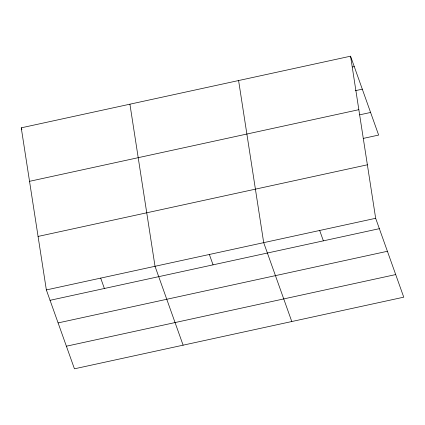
<?xml version="1.0" encoding="UTF-8"?>
<svg xmlns="http://www.w3.org/2000/svg" width="425" height="425" viewBox="0 0 425 425"><rect width="100%" height="100%" fill="white"/><g stroke="black" fill="none" stroke-linecap="round" stroke-linejoin="round"><path stroke-width="0.64" d="M350.556 56.19L375.663 218.296L403.75 297.176L74.444 368.81L46.357 289.93L21.25 127.824L350.556 56.19L378.643 135.07L363.2 138.428M352.325 66.985L354.253 66.566M355.226 90.711L362.302 89.17M29.532 181.321L358.843 109.687M359.656 114.84L370.595 112.46M38.069 236.438L367.381 164.799M46.357 289.93L375.663 218.296M50.049 300.305L379.355 228.671M58.097 322.915L387.409 251.276M66.39 346.205L395.702 274.566M319.68 230.472L323.377 240.847M291.784 321.528L263.697 242.654L238.595 80.548M209.36 254.474L213.058 264.849M183.111 345.169L155.024 266.294L129.923 104.189M100.688 278.109L104.385 288.485M21.25 127.824L21.903 129.657"/></g></svg>
